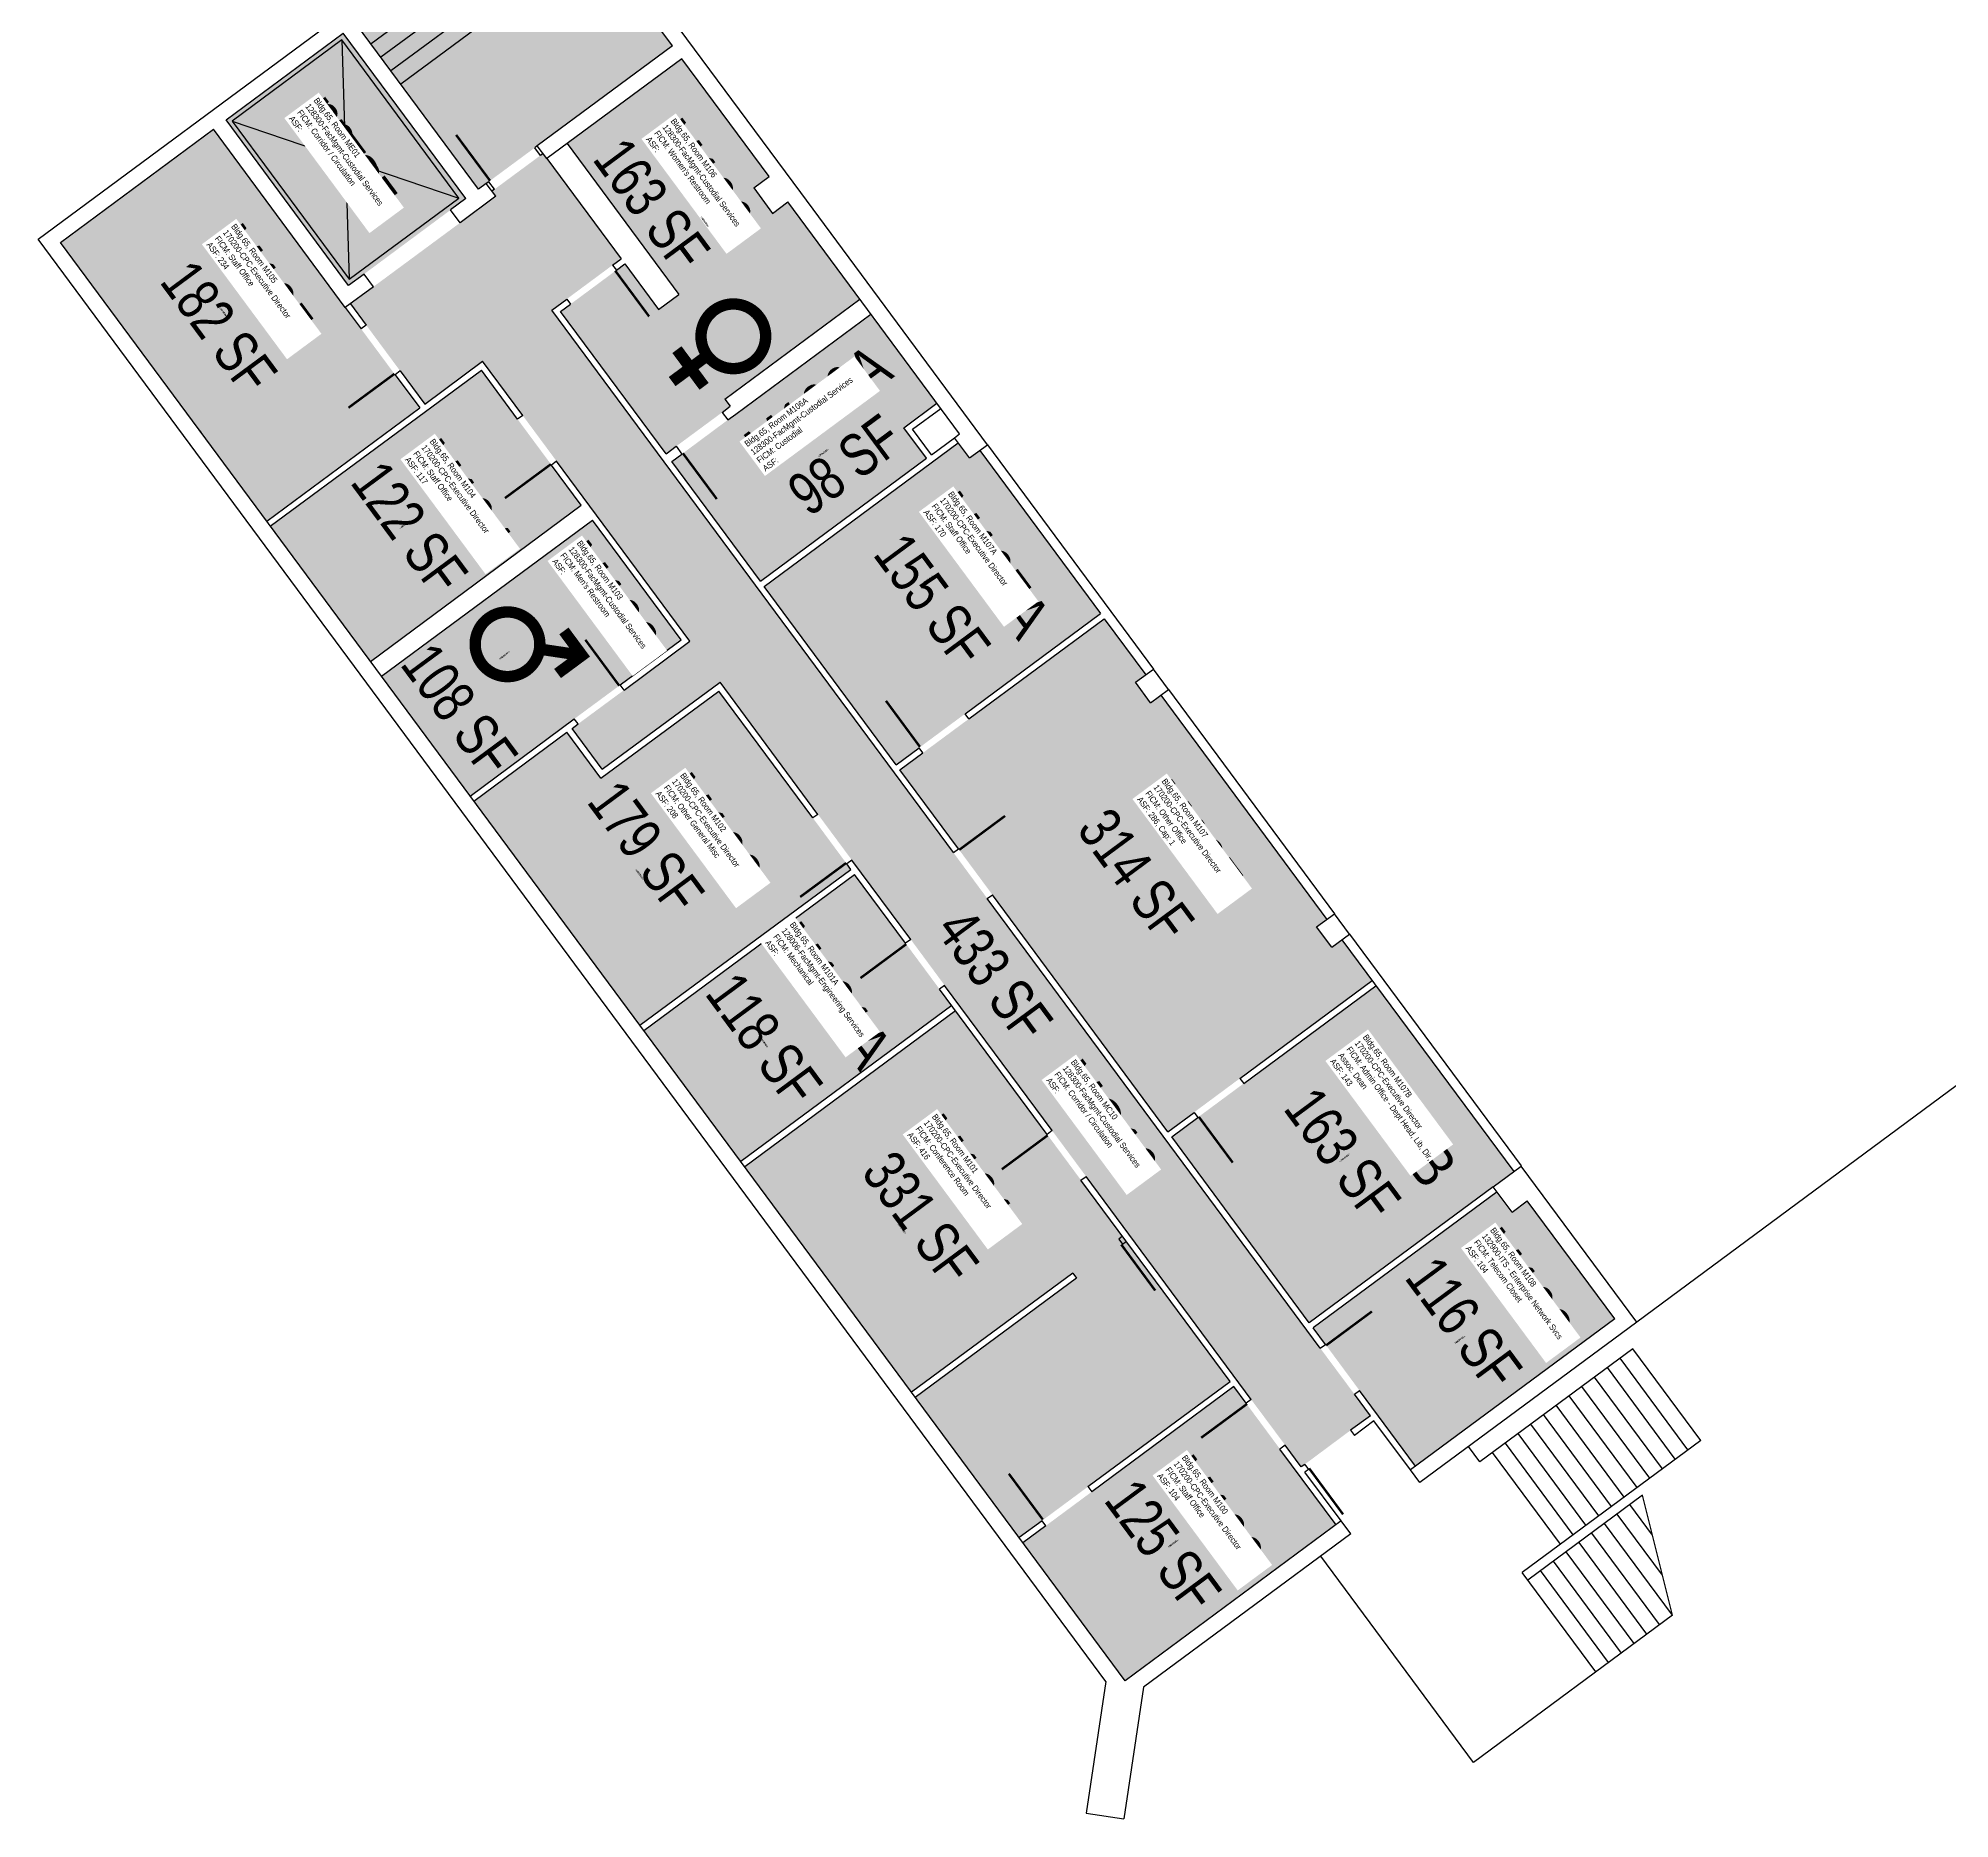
# Model space of a CAD drawing. Header units: inches. Extents: x 69218137 to 69222609, y 27671114 to 27674487.
# Drawn here: x 69218137 to 69219342, y 27671114 to 27672237 of the extents above; entities that cross this region are included whole.
import ezdxf
from ezdxf.enums import TextEntityAlignment as Align

# ---------------------------------------------------------------- set-up
doc = ezdxf.new("R2010")
doc.units = ezdxf.units.IN
doc.header["$LTSCALE"] = 25
doc.header["$MEASUREMENT"] = 0
doc.layers.get('0').update_dxf_attribs({"linetype": 'CONTINUOUS'})
for name, color, linetype in [('A-DOOR', 2, 'CONTINUOUS'), ('A-FLOR', 3, 'CONTINUOUS'), ('A-IDEN-ICON', 4, 'CONTINUOUS'), ('A-IDEN-RNUM', 7, 'CONTINUOUS'), ('A-IDEN-SNUM', 4, 'CONTINUOUS'), ('A-IDEN-VNUM', 4, 'CONTINUOUS'), ('A-SITE', 3, 'CONTINUOUS'), ('A-WALL', 5, 'CONTINUOUS'), ('AREA-TEXT', 3, 'CONTINUOUS'), ('Rooms-Category-Color', 7, 'CONTINUOUS'), ('Rooms-College-Color', 7, 'CONTINUOUS'), ('Rooms-Department-Color', 7, 'CONTINUOUS'), ('Rooms-Division-Color', 7, 'CONTINUOUS'), ('Rooms-Information', 7, 'CONTINUOUS')]:
    doc.layers.add(name, color=color, linetype=linetype)
doc.styles.add('CP_AREA', font='arial.ttf', dxfattribs={"height": 15})
doc.styles.add('CP_ROOMSNUMBER', font='arial.ttf', dxfattribs={"height": 1})
doc.styles.add('CP_ROOMVNUMBER', font='arial.ttf', dxfattribs={"width": 0.85, "height": 0.075})

# ---------------------------------------------------------------- blocks, each defined once
blk = doc.blocks.new('CPWOMEN')
at = {"const_width": 0.015}
blk.add_lwpolyline([(-0.0375, 0, 1), (0.0475, 0, 1)], format="xyb", close=True, dxfattribs=at)
for points in [[(0.005, -0.04), (0.005, -0.1)], [(-0.025, -0.07), (0.035, -0.07)]]:
    blk.add_lwpolyline(points, dxfattribs=at)
blk = doc.blocks.new('CPMEN')
at = {"const_width": 0.015}
for points in [[(0.055, 0.01), (0.055, 0.05), (0.015, 0.05)], [(0.0151, 0.0101), (0.055, 0.05)]]:
    blk.add_lwpolyline(points, dxfattribs=at)
blk.add_lwpolyline([(-0.0575, -0.02, 1), (0.0275, -0.02, 1)], format="xyb", close=True, dxfattribs=at)

msp = doc.modelspace()

# ---------------------------------------------------------------- hatches: boundary and pattern name
at = {"layer": 'Rooms-Category-Color', "true_color": 0xadadad}
for points in [[(69218414.3, 27672142.1), (69218469, 27672182.5), (69218536.5, 27672232.5), (69218532.9, 27672237.3), (69218509.1, 27672269.5), (69218493.4, 27672290.8), (69218487.4, 27672298.8), (69218463.3, 27672331.4), (69218459.7, 27672336.2), (69218417.8, 27672392.8), (69218403.5, 27672412.1), (69218382.1, 27672441.1), (69218321, 27672395.9), (69218314.6, 27672391.1), (69218259.9, 27672350.6), (69218281.4, 27672321.7), (69218295.6, 27672302.4)], [(69218332.3, 27672081.4), (69218255, 27672185.9), (69218328.9, 27672240.6), (69218406.3, 27672136.1), (69218396.6, 27672129), (69218342, 27672088.5)], [(69218567.9, 27672001.3), (69218538.9, 27671979.9), (69218532.5, 27671975.1), (69218466, 27672064.9), (69218472.2, 27672069.5), (69218501.2, 27672091), (69218506.5, 27672094.9), (69218527.7, 27672066.1), (69218540.6, 27672075.7), (69218470.1, 27672170.9), (69218481.3, 27672179.2), (69218542.4, 27672224.4), (69218597.5, 27672150.1), (69218587.8, 27672142.9), (69218599.7, 27672126.8), (69218609.4, 27672134), (69218654.7, 27672072.7), (69218569.5, 27672009.7), (69218573, 27672005.1)], [(69218454.9, 27672164.6), (69218422.7, 27672140.8), (69218425.1, 27672137.6), (69218402.6, 27672120.9), (69218347.9, 27672080.5), (69218333.5, 27672069.8), (69218343.4, 27672056.3), (69218364.8, 27672027.4), (69218380.3, 27672006.5), (69218416.8, 27672033.5), (69218442.1, 27671999.3), (69218463.5, 27671970.4), (69218547.5, 27671856.9), (69218506, 27671826.1), (69218477, 27671804.7), (69218473.2, 27671801.9), (69218492.3, 27671776.1), (69218566.6, 27671831.1), (69218628.3, 27671747.7), (69218649.7, 27671718.8), (69218686.8, 27671668.8), (69218708.2, 27671639.8), (69218901.5, 27671378.6), (69218923, 27671349.7), (69218933.1, 27671336), (69218935.3, 27671337.6), (69218964.2, 27671359.1), (69218976.7, 27671368.3), (69218966.6, 27671382), (69218945.1, 27671410.9), (69218735.1, 27671694.6), (69218713.7, 27671723.6), (69218460.4, 27672065.8), (69218469.9, 27672072.8), (69218498.8, 27672094.2), (69218504.1, 27672098.1)], [(69218682.4, 27671991.5), (69218703.3, 27672007), (69218661.7, 27672063.3), (69218576.5, 27672000.2), (69218571.4, 27671996.5), (69218542.5, 27671975), (69218536.1, 27671970.3), (69218592, 27671894.7), (69218637.2, 27671928.2), (69218642.1, 27671931.8), (69218650.1, 27671937.7), (69218679, 27671959.2), (69218696.7, 27671972.3)], [(69218409, 27671759.3), (69218474.6, 27671807.9), (69218503.6, 27671829.3), (69218542, 27671857.7), (69218486, 27671933.2), (69218353.1, 27671834.8), (69218390.5, 27671784.2), (69218394.1, 27671779.4)], [(69218651.4, 27671709.8), (69218712.7, 27671627), (69218579.7, 27671528.6), (69218518.4, 27671611.4)], [(69219056.6, 27671509.5), (69218940.6, 27671423.7), (69218948.4, 27671413.3), (69218969.8, 27671384.3), (69219005.2, 27671336.5), (69219128.3, 27671427.7), (69219130.8, 27671429.5), (69219106.4, 27671462.4), (69219075.7, 27671503.8), (69219066.1, 27671496.7)]]:
    msp.add_hatch(color=253, dxfattribs=at).paths.add_polyline_path(points)
at = {"layer": 'Rooms-Category-Color', "true_color": 0xfa9ba3}
for points in [[(69218280.6, 27671932.7), (69218233.8, 27671996), (69218231.4, 27671999.2), (69218227.8, 27672004), (69218150.5, 27672108.5), (69218161.4, 27672116.6), (69218238.5, 27672173.7), (69218247, 27672179.9), (69218324.3, 27672075.4), (69218327.9, 27672070.6), (69218330.2, 27672067.4), (69218340.2, 27672053.9), (69218361.6, 27672025), (69218377.1, 27672004.1)], [(69218346.1, 27671844.3), (69218479, 27671942.7), (69218460.3, 27671968), (69218438.9, 27671996.9), (69218416, 27672027.9), (69218283, 27671929.5), (69218288.8, 27671921.7), (69218292.4, 27671916.8)], [(69218723.9, 27671972.5), (69218730.4, 27671977.2), (69218806.5, 27671874.4), (69218720.5, 27671810.7), (69218692.1, 27671789.7), (69218677.7, 27671779), (69218594.4, 27671891.5), (69218716.8, 27671982.1), (69218718, 27671980.5)], [(69218844.6, 27671822.9), (69218949.3, 27671681.4), (69218942.8, 27671676.7), (69218952.4, 27671663.8), (69218958.8, 27671668.6), (69218977.8, 27671642.9), (69218894.4, 27671581.1), (69218865.5, 27671559.7), (69218849, 27671547.5), (69218738.3, 27671697), (69218716.9, 27671725.9), (69218680, 27671775.8), (69218694.5, 27671786.5), (69218722.9, 27671807.5), (69218808.9, 27671871.1), (69218835.1, 27671835.8), (69218828.6, 27671831), (69218838.1, 27671818.1)], [(69218896.8, 27671577.9), (69218980.2, 27671639.6), (69219067.1, 27671522.3), (69219054.2, 27671512.8), (69218938.2, 27671426.9), (69218851.4, 27671544.3), (69218867.9, 27671556.5)], [(69218649.2, 27671575.1), (69218682, 27671599.3), (69218715.1, 27671623.8), (69218888.2, 27671389.9), (69218755.2, 27671291.4), (69218689.7, 27671379.9), (69218791.4, 27671455.1), (69218789, 27671458.3), (69218687.4, 27671383.1), (69218671.3, 27671404.8), (69218582.1, 27671525.4)], [(69218955.1, 27671299.5), (69218939.2, 27671287.6), (69218822.1, 27671201), (69218757.6, 27671288.2), (69218890.6, 27671386.7), (69218898.3, 27671376.2), (69218919.7, 27671347.3)]]:
    msp.add_hatch(color=241, dxfattribs=at).paths.add_polyline_path(points)
at = {"layer": 'Rooms-Category-Color', "true_color": 0xfbafa2}
msp.add_hatch(color=21, dxfattribs=at).paths.add_polyline_path([(69218470, 27671799.5), (69218491.4, 27671770.5), (69218565.7, 27671825.5), (69218625.1, 27671745.4), (69218646.5, 27671716.4), (69218649, 27671713), (69218516.1, 27671614.6), (69218471.7, 27671674.5), (69218412.5, 27671754.4), (69218411.4, 27671756.1)])
at = {"layer": 'Rooms-College-Color', "true_color": 0xadadad}
for points in [[(69218414.3, 27672142.1), (69218469, 27672182.5), (69218536.5, 27672232.5), (69218532.9, 27672237.3), (69218509.1, 27672269.5), (69218493.4, 27672290.8), (69218487.4, 27672298.8), (69218463.3, 27672331.4), (69218459.7, 27672336.2), (69218417.8, 27672392.8), (69218403.5, 27672412.1), (69218382.1, 27672441.1), (69218321, 27672395.9), (69218314.6, 27672391.1), (69218259.9, 27672350.6), (69218281.4, 27672321.7), (69218295.6, 27672302.4)], [(69218332.3, 27672081.4), (69218255, 27672185.9), (69218328.9, 27672240.6), (69218406.3, 27672136.1), (69218396.6, 27672129), (69218342, 27672088.5)], [(69218567.9, 27672001.3), (69218538.9, 27671979.9), (69218532.5, 27671975.1), (69218466, 27672064.9), (69218472.2, 27672069.5), (69218501.2, 27672091), (69218506.5, 27672094.9), (69218527.7, 27672066.1), (69218540.6, 27672075.7), (69218470.1, 27672170.9), (69218481.3, 27672179.2), (69218542.4, 27672224.4), (69218597.5, 27672150.1), (69218587.8, 27672142.9), (69218599.7, 27672126.8), (69218609.4, 27672134), (69218654.7, 27672072.7), (69218569.5, 27672009.7), (69218573, 27672005.1)], [(69218280.6, 27671932.7), (69218233.8, 27671996), (69218231.4, 27671999.2), (69218227.8, 27672004), (69218150.5, 27672108.5), (69218161.4, 27672116.6), (69218238.5, 27672173.7), (69218247, 27672179.9), (69218324.3, 27672075.4), (69218327.9, 27672070.6), (69218330.2, 27672067.4), (69218340.2, 27672053.9), (69218361.6, 27672025), (69218377.1, 27672004.1)], [(69218454.9, 27672164.6), (69218422.7, 27672140.8), (69218425.1, 27672137.6), (69218402.6, 27672120.9), (69218347.9, 27672080.5), (69218333.5, 27672069.8), (69218343.4, 27672056.3), (69218364.8, 27672027.4), (69218380.3, 27672006.5), (69218416.8, 27672033.5), (69218442.1, 27671999.3), (69218463.5, 27671970.4), (69218547.5, 27671856.9), (69218506, 27671826.1), (69218477, 27671804.7), (69218473.2, 27671801.9), (69218492.3, 27671776.1), (69218566.6, 27671831.1), (69218628.3, 27671747.7), (69218649.7, 27671718.8), (69218686.8, 27671668.8), (69218708.2, 27671639.8), (69218901.5, 27671378.6), (69218923, 27671349.7), (69218933.1, 27671336), (69218935.3, 27671337.6), (69218964.2, 27671359.1), (69218976.7, 27671368.3), (69218966.6, 27671382), (69218945.1, 27671410.9), (69218735.1, 27671694.6), (69218713.7, 27671723.6), (69218460.4, 27672065.8), (69218469.9, 27672072.8), (69218498.8, 27672094.2), (69218504.1, 27672098.1)], [(69218682.4, 27671991.5), (69218703.3, 27672007), (69218661.7, 27672063.3), (69218576.5, 27672000.2), (69218571.4, 27671996.5), (69218542.5, 27671975), (69218536.1, 27671970.3), (69218592, 27671894.7), (69218637.2, 27671928.2), (69218642.1, 27671931.8), (69218650.1, 27671937.7), (69218679, 27671959.2), (69218696.7, 27671972.3)], [(69218346.1, 27671844.3), (69218479, 27671942.7), (69218460.3, 27671968), (69218438.9, 27671996.9), (69218416, 27672027.9), (69218283, 27671929.5), (69218288.8, 27671921.7), (69218292.4, 27671916.8)], [(69218723.9, 27671972.5), (69218730.4, 27671977.2), (69218806.5, 27671874.4), (69218720.5, 27671810.7), (69218692.1, 27671789.7), (69218677.7, 27671779), (69218594.4, 27671891.5), (69218716.8, 27671982.1), (69218718, 27671980.5)], [(69218409, 27671759.3), (69218474.6, 27671807.9), (69218503.6, 27671829.3), (69218542, 27671857.7), (69218486, 27671933.2), (69218353.1, 27671834.8), (69218390.5, 27671784.2), (69218394.1, 27671779.4)], [(69218844.6, 27671822.9), (69218949.3, 27671681.4), (69218942.8, 27671676.7), (69218952.4, 27671663.8), (69218958.8, 27671668.6), (69218977.8, 27671642.9), (69218894.4, 27671581.1), (69218865.5, 27671559.7), (69218849, 27671547.5), (69218738.3, 27671697), (69218716.9, 27671725.9), (69218680, 27671775.8), (69218694.5, 27671786.5), (69218722.9, 27671807.5), (69218808.9, 27671871.1), (69218835.1, 27671835.8), (69218828.6, 27671831), (69218838.1, 27671818.1)], [(69218470, 27671799.5), (69218491.4, 27671770.5), (69218565.7, 27671825.5), (69218625.1, 27671745.4), (69218646.5, 27671716.4), (69218649, 27671713), (69218516.1, 27671614.6), (69218471.7, 27671674.5), (69218412.5, 27671754.4), (69218411.4, 27671756.1)], [(69218651.4, 27671709.8), (69218712.7, 27671627), (69218579.7, 27671528.6), (69218518.4, 27671611.4)], [(69218896.8, 27671577.9), (69218980.2, 27671639.6), (69219067.1, 27671522.3), (69219054.2, 27671512.8), (69218938.2, 27671426.9), (69218851.4, 27671544.3), (69218867.9, 27671556.5)], [(69218649.2, 27671575.1), (69218682, 27671599.3), (69218715.1, 27671623.8), (69218888.2, 27671389.9), (69218755.2, 27671291.4), (69218689.7, 27671379.9), (69218791.4, 27671455.1), (69218789, 27671458.3), (69218687.4, 27671383.1), (69218671.3, 27671404.8), (69218582.1, 27671525.4)], [(69219056.6, 27671509.5), (69218940.6, 27671423.7), (69218948.4, 27671413.3), (69218969.8, 27671384.3), (69219005.2, 27671336.5), (69219128.3, 27671427.7), (69219130.8, 27671429.5), (69219106.4, 27671462.4), (69219075.7, 27671503.8), (69219066.1, 27671496.7)], [(69218955.1, 27671299.5), (69218939.2, 27671287.6), (69218822.1, 27671201), (69218757.6, 27671288.2), (69218890.6, 27671386.7), (69218898.3, 27671376.2), (69218919.7, 27671347.3)]]:
    msp.add_hatch(color=253, dxfattribs=at).paths.add_polyline_path(points)
at = {"layer": 'Rooms-Department-Color', "true_color": 0xacacac}
for points in [[(69218414.3, 27672142.1), (69218469, 27672182.5), (69218536.5, 27672232.5), (69218532.9, 27672237.3), (69218509.1, 27672269.5), (69218493.4, 27672290.8), (69218487.4, 27672298.8), (69218463.3, 27672331.4), (69218459.7, 27672336.2), (69218417.8, 27672392.8), (69218403.5, 27672412.1), (69218382.1, 27672441.1), (69218321, 27672395.9), (69218314.6, 27672391.1), (69218259.9, 27672350.6), (69218281.4, 27672321.7), (69218295.6, 27672302.4)], [(69218332.3, 27672081.4), (69218255, 27672185.9), (69218328.9, 27672240.6), (69218406.3, 27672136.1), (69218396.6, 27672129), (69218342, 27672088.5)], [(69218567.9, 27672001.3), (69218538.9, 27671979.9), (69218532.5, 27671975.1), (69218466, 27672064.9), (69218472.2, 27672069.5), (69218501.2, 27672091), (69218506.5, 27672094.9), (69218527.7, 27672066.1), (69218540.6, 27672075.7), (69218470.1, 27672170.9), (69218481.3, 27672179.2), (69218542.4, 27672224.4), (69218597.5, 27672150.1), (69218587.8, 27672142.9), (69218599.7, 27672126.8), (69218609.4, 27672134), (69218654.7, 27672072.7), (69218569.5, 27672009.7), (69218573, 27672005.1)], [(69218454.9, 27672164.6), (69218422.7, 27672140.8), (69218425.1, 27672137.6), (69218402.6, 27672120.9), (69218347.9, 27672080.5), (69218333.5, 27672069.8), (69218343.4, 27672056.3), (69218364.8, 27672027.4), (69218380.3, 27672006.5), (69218416.8, 27672033.5), (69218442.1, 27671999.3), (69218463.5, 27671970.4), (69218547.5, 27671856.9), (69218506, 27671826.1), (69218477, 27671804.7), (69218473.2, 27671801.9), (69218492.3, 27671776.1), (69218566.6, 27671831.1), (69218628.3, 27671747.7), (69218649.7, 27671718.8), (69218686.8, 27671668.8), (69218708.2, 27671639.8), (69218901.5, 27671378.6), (69218923, 27671349.7), (69218933.1, 27671336), (69218935.3, 27671337.6), (69218964.2, 27671359.1), (69218976.7, 27671368.3), (69218966.6, 27671382), (69218945.1, 27671410.9), (69218735.1, 27671694.6), (69218713.7, 27671723.6), (69218460.4, 27672065.8), (69218469.9, 27672072.8), (69218498.8, 27672094.2), (69218504.1, 27672098.1)], [(69218682.4, 27671991.5), (69218703.3, 27672007), (69218661.7, 27672063.3), (69218576.5, 27672000.2), (69218571.4, 27671996.5), (69218542.5, 27671975), (69218536.1, 27671970.3), (69218592, 27671894.7), (69218637.2, 27671928.2), (69218642.1, 27671931.8), (69218650.1, 27671937.7), (69218679, 27671959.2), (69218696.7, 27671972.3)], [(69218409, 27671759.3), (69218474.6, 27671807.9), (69218503.6, 27671829.3), (69218542, 27671857.7), (69218486, 27671933.2), (69218353.1, 27671834.8), (69218390.5, 27671784.2), (69218394.1, 27671779.4)], [(69218651.4, 27671709.8), (69218712.7, 27671627), (69218579.7, 27671528.6), (69218518.4, 27671611.4)], [(69219056.6, 27671509.5), (69218940.6, 27671423.7), (69218948.4, 27671413.3), (69218969.8, 27671384.3), (69219005.2, 27671336.5), (69219128.3, 27671427.7), (69219130.8, 27671429.5), (69219106.4, 27671462.4), (69219075.7, 27671503.8), (69219066.1, 27671496.7)]]:
    msp.add_hatch(color=253, dxfattribs=at).paths.add_polyline_path(points)
at = {"layer": 'Rooms-Department-Color', "true_color": 0x80bc67}
for points in [[(69218280.6, 27671932.7), (69218233.8, 27671996), (69218231.4, 27671999.2), (69218227.8, 27672004), (69218150.5, 27672108.5), (69218161.4, 27672116.6), (69218238.5, 27672173.7), (69218247, 27672179.9), (69218324.3, 27672075.4), (69218327.9, 27672070.6), (69218330.2, 27672067.4), (69218340.2, 27672053.9), (69218361.6, 27672025), (69218377.1, 27672004.1)], [(69218346.1, 27671844.3), (69218479, 27671942.7), (69218460.3, 27671968), (69218438.9, 27671996.9), (69218416, 27672027.9), (69218283, 27671929.5), (69218288.8, 27671921.7), (69218292.4, 27671916.8)], [(69218723.9, 27671972.5), (69218730.4, 27671977.2), (69218806.5, 27671874.4), (69218720.5, 27671810.7), (69218692.1, 27671789.7), (69218677.7, 27671779), (69218594.4, 27671891.5), (69218716.8, 27671982.1), (69218718, 27671980.5)], [(69218844.6, 27671822.9), (69218949.3, 27671681.4), (69218942.8, 27671676.7), (69218952.4, 27671663.8), (69218958.8, 27671668.6), (69218977.8, 27671642.9), (69218894.4, 27671581.1), (69218865.5, 27671559.7), (69218849, 27671547.5), (69218738.3, 27671697), (69218716.9, 27671725.9), (69218680, 27671775.8), (69218694.5, 27671786.5), (69218722.9, 27671807.5), (69218808.9, 27671871.1), (69218835.1, 27671835.8), (69218828.6, 27671831), (69218838.1, 27671818.1)], [(69218470, 27671799.5), (69218491.4, 27671770.5), (69218565.7, 27671825.5), (69218625.1, 27671745.4), (69218646.5, 27671716.4), (69218649, 27671713), (69218516.1, 27671614.6), (69218471.7, 27671674.5), (69218412.5, 27671754.4), (69218411.4, 27671756.1)], [(69218896.8, 27671577.9), (69218980.2, 27671639.6), (69219067.1, 27671522.3), (69219054.2, 27671512.8), (69218938.2, 27671426.9), (69218851.4, 27671544.3), (69218867.9, 27671556.5)], [(69218649.2, 27671575.1), (69218682, 27671599.3), (69218715.1, 27671623.8), (69218888.2, 27671389.9), (69218755.2, 27671291.4), (69218689.7, 27671379.9), (69218791.4, 27671455.1), (69218789, 27671458.3), (69218687.4, 27671383.1), (69218671.3, 27671404.8), (69218582.1, 27671525.4)], [(69218955.1, 27671299.5), (69218939.2, 27671287.6), (69218822.1, 27671201), (69218757.6, 27671288.2), (69218890.6, 27671386.7), (69218898.3, 27671376.2), (69218919.7, 27671347.3)]]:
    msp.add_hatch(color=83, dxfattribs=at).paths.add_polyline_path(points)
at = {"layer": 'Rooms-Division-Color', "true_color": 0xadadad}
for points in [[(69218414.3, 27672142.1), (69218469, 27672182.5), (69218536.5, 27672232.5), (69218532.9, 27672237.3), (69218509.1, 27672269.5), (69218493.4, 27672290.8), (69218487.4, 27672298.8), (69218463.3, 27672331.4), (69218459.7, 27672336.2), (69218417.8, 27672392.8), (69218403.5, 27672412.1), (69218382.1, 27672441.1), (69218321, 27672395.9), (69218314.6, 27672391.1), (69218259.9, 27672350.6), (69218281.4, 27672321.7), (69218295.6, 27672302.4)], [(69218332.3, 27672081.4), (69218255, 27672185.9), (69218328.9, 27672240.6), (69218406.3, 27672136.1), (69218396.6, 27672129), (69218342, 27672088.5)], [(69218567.9, 27672001.3), (69218538.9, 27671979.9), (69218532.5, 27671975.1), (69218466, 27672064.9), (69218472.2, 27672069.5), (69218501.2, 27672091), (69218506.5, 27672094.9), (69218527.7, 27672066.1), (69218540.6, 27672075.7), (69218470.1, 27672170.9), (69218481.3, 27672179.2), (69218542.4, 27672224.4), (69218597.5, 27672150.1), (69218587.8, 27672142.9), (69218599.7, 27672126.8), (69218609.4, 27672134), (69218654.7, 27672072.7), (69218569.5, 27672009.7), (69218573, 27672005.1)], [(69218454.9, 27672164.6), (69218422.7, 27672140.8), (69218425.1, 27672137.6), (69218402.6, 27672120.9), (69218347.9, 27672080.5), (69218333.5, 27672069.8), (69218343.4, 27672056.3), (69218364.8, 27672027.4), (69218380.3, 27672006.5), (69218416.8, 27672033.5), (69218442.1, 27671999.3), (69218463.5, 27671970.4), (69218547.5, 27671856.9), (69218506, 27671826.1), (69218477, 27671804.7), (69218473.2, 27671801.9), (69218492.3, 27671776.1), (69218566.6, 27671831.1), (69218628.3, 27671747.7), (69218649.7, 27671718.8), (69218686.8, 27671668.8), (69218708.2, 27671639.8), (69218901.5, 27671378.6), (69218923, 27671349.7), (69218933.1, 27671336), (69218935.3, 27671337.6), (69218964.2, 27671359.1), (69218976.7, 27671368.3), (69218966.6, 27671382), (69218945.1, 27671410.9), (69218735.1, 27671694.6), (69218713.7, 27671723.6), (69218460.4, 27672065.8), (69218469.9, 27672072.8), (69218498.8, 27672094.2), (69218504.1, 27672098.1)], [(69218682.4, 27671991.5), (69218703.3, 27672007), (69218661.7, 27672063.3), (69218576.5, 27672000.2), (69218571.4, 27671996.5), (69218542.5, 27671975), (69218536.1, 27671970.3), (69218592, 27671894.7), (69218637.2, 27671928.2), (69218642.1, 27671931.8), (69218650.1, 27671937.7), (69218679, 27671959.2), (69218696.7, 27671972.3)], [(69218409, 27671759.3), (69218474.6, 27671807.9), (69218503.6, 27671829.3), (69218542, 27671857.7), (69218486, 27671933.2), (69218353.1, 27671834.8), (69218390.5, 27671784.2), (69218394.1, 27671779.4)], [(69218651.4, 27671709.8), (69218712.7, 27671627), (69218579.7, 27671528.6), (69218518.4, 27671611.4)], [(69219056.6, 27671509.5), (69218940.6, 27671423.7), (69218948.4, 27671413.3), (69218969.8, 27671384.3), (69219005.2, 27671336.5), (69219128.3, 27671427.7), (69219130.8, 27671429.5), (69219106.4, 27671462.4), (69219075.7, 27671503.8), (69219066.1, 27671496.7)]]:
    msp.add_hatch(color=253, dxfattribs=at).paths.add_polyline_path(points)
at = {"layer": 'Rooms-Division-Color', "true_color": 0x80bc67}
for points in [[(69218280.6, 27671932.7), (69218233.8, 27671996), (69218231.4, 27671999.2), (69218227.8, 27672004), (69218150.5, 27672108.5), (69218161.4, 27672116.6), (69218238.5, 27672173.7), (69218247, 27672179.9), (69218324.3, 27672075.4), (69218327.9, 27672070.6), (69218330.2, 27672067.4), (69218340.2, 27672053.9), (69218361.6, 27672025), (69218377.1, 27672004.1)], [(69218346.1, 27671844.3), (69218479, 27671942.7), (69218460.3, 27671968), (69218438.9, 27671996.9), (69218416, 27672027.9), (69218283, 27671929.5), (69218288.8, 27671921.7), (69218292.4, 27671916.8)], [(69218723.9, 27671972.5), (69218730.4, 27671977.2), (69218806.5, 27671874.4), (69218720.5, 27671810.7), (69218692.1, 27671789.7), (69218677.7, 27671779), (69218594.4, 27671891.5), (69218716.8, 27671982.1), (69218718, 27671980.5)], [(69218844.6, 27671822.9), (69218949.3, 27671681.4), (69218942.8, 27671676.7), (69218952.4, 27671663.8), (69218958.8, 27671668.6), (69218977.8, 27671642.9), (69218894.4, 27671581.1), (69218865.5, 27671559.7), (69218849, 27671547.5), (69218738.3, 27671697), (69218716.9, 27671725.9), (69218680, 27671775.8), (69218694.5, 27671786.5), (69218722.9, 27671807.5), (69218808.9, 27671871.1), (69218835.1, 27671835.8), (69218828.6, 27671831), (69218838.1, 27671818.1)], [(69218470, 27671799.5), (69218491.4, 27671770.5), (69218565.7, 27671825.5), (69218625.1, 27671745.4), (69218646.5, 27671716.4), (69218649, 27671713), (69218516.1, 27671614.6), (69218471.7, 27671674.5), (69218412.5, 27671754.4), (69218411.4, 27671756.1)], [(69218896.8, 27671577.9), (69218980.2, 27671639.6), (69219067.1, 27671522.3), (69219054.2, 27671512.8), (69218938.2, 27671426.9), (69218851.4, 27671544.3), (69218867.9, 27671556.5)], [(69218649.2, 27671575.1), (69218682, 27671599.3), (69218715.1, 27671623.8), (69218888.2, 27671389.9), (69218755.2, 27671291.4), (69218689.7, 27671379.9), (69218791.4, 27671455.1), (69218789, 27671458.3), (69218687.4, 27671383.1), (69218671.3, 27671404.8), (69218582.1, 27671525.4)], [(69218955.1, 27671299.5), (69218939.2, 27671287.6), (69218822.1, 27671201), (69218757.6, 27671288.2), (69218890.6, 27671386.7), (69218898.3, 27671376.2), (69218919.7, 27671347.3)]]:
    msp.add_hatch(color=83, dxfattribs=at).paths.add_polyline_path(points)

# ---------------------------------------------------------------- linework, layer by layer
at = {"layer": 'A-DOOR'}
for points in [[(69218421.5, 27672147.4, 1.5, 1.5, 0), (69218400.1, 27672176.3, 0, 0, 0), (69218400.7, 27672176.7, 0, 0, -0.414214), (69218450.7, 27672167.1, 0, 0, -0.414214)], [(69218500.4, 27672090.7, 1.5, 1.5, 0), (69218521.8, 27672061.8, 0, 0, 0), (69218521.2, 27672061.3, 0, 0, -0.414214), (69218471.2, 27672070.9, 0, 0, -0.414214)], [(69218361.2, 27672025.6, 1.5, 1.5, 0), (69218332.2, 27672004.2, 0, 0, 0), (69218331.8, 27672004.8, 0, 0, -0.414214), (69218341.4, 27672054.8, 0, 0, -0.414214)], [(69218459.9, 27671968.6, 1.5, 1.5, 0), (69218430.9, 27671947.2, 0, 0, 0), (69218430.5, 27671947.8, 0, 0, -0.414214), (69218440.1, 27671997.8, 0, 0, -0.414214)], [(69218543.1, 27671975.5, 1.5, 1.5, 0), (69218564.5, 27671946.6, 0, 0, 0), (69218565.1, 27671947, 0, 0, 0.414214), (69218570.5, 27671997.7, 0, 0, 0.414214)], [(69218503, 27671828.8, 1.5, 1.5, 0), (69218481.6, 27671857.8, 0, 0, 0), (69218480.9, 27671857.3, 0, 0, 0.414214), (69218475.5, 27671806.7, 0, 0, 0.414214)], [(69218692.6, 27671790.3, 1.5, 1.5, 0), (69218671.2, 27671819.3, 0, 0, 0), (69218671.8, 27671819.7, 0, 0, -0.414214), (69218721.8, 27671810.1, 0, 0, -0.414214)], [(69218646.1, 27671717, 1.5, 1.5, 0), (69218617.1, 27671695.6, 0, 0, 0), (69218616.7, 27671696.2, 0, 0, -0.414214), (69218626.3, 27671746.3, 0, 0, -0.414214)], [(69218717.4, 27671725.3, 1.5, 1.5, 0), (69218746.3, 27671746.7, 0, 0, 0), (69218746.8, 27671746.1, 0, 0, -0.414214), (69218737.1, 27671696.1, 0, 0, -0.414214)], [(69218684, 27671665.8, 1.5, 1.5, 0), (69218655.1, 27671644.4, 0, 0, 0), (69218655.5, 27671643.8, 0, 0, 0.414214), (69218706.2, 27671638.4, 0, 0, 0.414214)], [(69218868.5, 27671556.9, 1.5, 1.5, 0), (69218889.9, 27671528, 0, 0, 0), (69218890.5, 27671528.4, 0, 0, 0.414214), (69218895.9, 27671579.1, 0, 0, 0.414214)], [(69218773.2, 27671545.2, 1.5, 1.5, 0), (69218744.3, 27671523.8, 0, 0, 0), (69218744.7, 27671523.2, 0, 0, 0.414214), (69218795.4, 27671517.8, 0, 0, 0.414214)], [(69218819.6, 27671476.3, 1.5, 1.5, 0), (69218841, 27671447.3, 0, 0, 0), (69218840.4, 27671446.9, 0, 0, -0.414214), (69218790.4, 27671456.5, 0, 0, -0.414214)], [(69218948.8, 27671412.7, 1.5, 1.5, 0), (69218977.7, 27671434.1, 0, 0, 0), (69218978.2, 27671433.5, 0, 0, -0.414214), (69218968.6, 27671383.4, 0, 0, -0.414214)], [(69218899, 27671375.8, 1.5, 1.5, 0), (69218870, 27671354.4, 0, 0, 0), (69218870.5, 27671353.8, 0, 0, 0.414214), (69218921.1, 27671348.3, 0, 0, 0.414214)], [(69218938.1, 27671335.1, 1.5, 1.5, 0), (69218959.5, 27671306.1, 0, 0, 0), (69218960.1, 27671306.6, 0, 0, 0.414214), (69218965.6, 27671357.3, 0, 0, 0.414214)], [(69218770.1, 27671302.8, 1.5, 1.5, 0), (69218748.7, 27671331.7, 0, 0, 0), (69218749.3, 27671332.2, 0, 0, -0.414214), (69218799.3, 27671322.6, 0, 0, -0.414214)]]:
    msp.add_lwpolyline(points, format="xyseb", dxfattribs=at)
at = {"layer": 'A-FLOR'}
for p, q in [((69218407.6, 27672278.9), (69218346.5, 27672233.7)), ((69218413.8, 27672270.5), (69218352.7, 27672225.3)), ((69218420.1, 27672262), (69218359, 27672216.8)), ((69218426.3, 27672253.6), (69218365.2, 27672208.4)), ((69218328, 27672236.2), (69218258.9, 27672185)), ((69218328, 27672236.2), (69218332.7, 27672085.4)), ((69218401.8, 27672136.5), (69218328, 27672236.2)), ((69218258.9, 27672185), (69218401.8, 27672136.5)), ((69218258.9, 27672185), (69218332.7, 27672085.4)), ((69218332.7, 27672085.4), (69218401.8, 27672136.5)), ((69219142.2, 27671410.6), (69219045.8, 27671339.2)), ((69219185.1, 27671352.7), (69219142.2, 27671410.6)), ((69219169, 27671340.8), (69219126.2, 27671398.7)), ((69219177, 27671346.8), (69219134.2, 27671404.6)), ((69219152.9, 27671328.9), (69219110.1, 27671386.8)), ((69219161, 27671334.9), (69219118.1, 27671392.7)), ((69219136.8, 27671317), (69219094, 27671374.9)), ((69219144.9, 27671323), (69219102, 27671380.8)), ((69219120.8, 27671305.1), (69219077.9, 27671363)), ((69219128.8, 27671311.1), (69219086, 27671369)), ((69219045.8, 27671339.2), (69219038.6, 27671348.8)), ((69219104.7, 27671293.2), (69219061.9, 27671351.1)), ((69219112.7, 27671299.2), (69219069.9, 27671357.1)), ((69219185.1, 27671352.7), (69219072.5, 27671269.4)), ((69219096.7, 27671287.3), (69219053.8, 27671345.2)), ((69219148.4, 27671318.1), (69219076.1, 27671264.6)), ((69219154.7, 27671292.9), (69219140.4, 27671312.2)), ((69219167.2, 27671242.4), (69219148.4, 27671318.1)), ((69219167.2, 27671242.4), (69219124.3, 27671300.3)), ((69219160.9, 27671267.7), (69219132.4, 27671306.2)), ((69219151.1, 27671230.5), (69219108.3, 27671288.4)), ((69219159.1, 27671236.5), (69219116.3, 27671294.3)), ((69219041.8, 27671149.6), (69218945.4, 27671279.8)), ((69219135, 27671218.6), (69219092.2, 27671276.5)), ((69219143.1, 27671224.6), (69219100.2, 27671282.4)), ((69219118.9, 27671206.7), (69219072.5, 27671269.4)), ((69219127, 27671212.7), (69219084.1, 27671270.6)), ((69219167.2, 27671242.4), (69219041.8, 27671149.6))]:
    msp.add_line(p, q, dxfattribs=at)
at = {"layer": 'A-SITE'}
msp.add_line((69219444.3, 27671649.1), (69219144.7, 27671427.4), dxfattribs=at)
at = {"layer": 'A-WALL'}
for p, q in [((69218617.4, 27672140), (69218384.2, 27672455.1)), ((69218536.5, 27672232.5), (69218382.1, 27672441.1)), ((69218414.3, 27672142.1), (69218259.9, 27672350.6)), ((69218136.5, 27672110.6), (69218323, 27672248.6)), ((69218255, 27672185.9), (69218328.9, 27672240.6)), ((69218406.3, 27672136.1), (69218328.9, 27672240.6)), ((69218536.5, 27672232.5), (69218451.3, 27672169.4)), ((69218542.4, 27672224.4), (69218457.2, 27672161.4)), ((69218597.5, 27672150.1), (69218542.4, 27672224.4)), ((69218150.5, 27672108.5), (69218247, 27672179.9)), ((69218330.2, 27672067.4), (69218247, 27672179.9)), ((69218332.3, 27672081.4), (69218255, 27672185.9)), ((69218451.3, 27672169.4), (69218449.7, 27672168.2)), ((69218453.2, 27672163.4), (69218449.7, 27672168.2)), ((69218457.2, 27672161.4), (69218451.3, 27672169.4)), ((69218470.1, 27672170.9), (69218540.6, 27672075.7)), ((69218454.9, 27672164.6), (69218453.2, 27672163.4)), ((69218457.2, 27672161.4), (69218504.1, 27672098.1)), ((69218419.1, 27672145.6), (69218414.3, 27672142.1)), ((69218420.7, 27672146.8), (69218419.1, 27672145.6)), ((69218425.1, 27672137.6), (69218419.1, 27672145.6)), ((69218424.3, 27672142), (69218420.7, 27672146.8)), ((69218587.8, 27672142.9), (69218597.5, 27672150.1)), ((69218406.3, 27672136.1), (69218396.6, 27672129)), ((69218425.1, 27672137.6), (69218402.6, 27672120.9)), ((69218424.3, 27672142), (69218422.7, 27672140.8)), ((69218587.8, 27672142.9), (69218599.7, 27672126.8)), ((69218599.7, 27672126.8), (69218609.4, 27672134)), ((69218717.6, 27671987.7), (69218609.4, 27672134)), ((69218735.2, 27671980.8), (69218617.4, 27672140)), ((69218402.6, 27672120.9), (69218396.6, 27672129)), ((69218809.9, 27671200.7), (69218136.5, 27672110.6)), ((69218822.1, 27671201), (69218150.5, 27672108.5)), ((69218498.8, 27672094.2), (69218504.1, 27672098.1)), ((69218342, 27672088.5), (69218332.3, 27672081.4)), ((69218347.9, 27672080.5), (69218342, 27672088.5)), ((69218498.8, 27672094.2), (69218501.2, 27672091)), ((69218501.2, 27672091), (69218506.5, 27672094.9)), ((69218506.5, 27672094.9), (69218527.7, 27672066.1)), ((69218347.9, 27672080.5), (69218330.2, 27672067.4)), ((69218460.4, 27672065.8), (69218469.9, 27672072.8)), ((69218469.9, 27672072.8), (69218472.2, 27672069.5)), ((69218527.7, 27672066.1), (69218540.6, 27672075.7)), ((69218569.5, 27672009.7), (69218654.7, 27672072.7)), ((69218330.2, 27672067.4), (69218340.2, 27672053.9)), ((69218333.5, 27672069.8), (69218343.4, 27672056.3)), ((69218713.7, 27671723.6), (69218460.4, 27672065.8)), ((69218466, 27672064.9), (69218472.2, 27672069.5)), ((69218532.5, 27671975.1), (69218466, 27672064.9)), ((69218576.5, 27672000.2), (69218661.7, 27672063.3)), ((69218343.4, 27672056.3), (69218340.2, 27672053.9)), ((69218282.9, 27671929.4), (69218416, 27672027.9)), ((69218364.8, 27672027.4), (69218361.6, 27672025)), ((69218361.6, 27672025), (69218377.1, 27672004.1)), ((69218364.8, 27672027.4), (69218380.3, 27672006.5)), ((69218380.3, 27672006.5), (69218416.8, 27672033.5)), ((69218438.9, 27671996.9), (69218416, 27672027.9)), ((69218442.1, 27671999.3), (69218416.8, 27672033.5)), ((69218280.6, 27671932.6), (69218377.1, 27672004.1)), ((69218442.1, 27671999.3), (69218438.9, 27671996.9)), ((69218567.9, 27672001.3), (69218573, 27672005.1)), ((69218567.9, 27672001.3), (69218571.4, 27671996.5)), ((69218569.5, 27672009.7), (69218573, 27672005.1)), ((69218571.4, 27671996.5), (69218576.5, 27672000.2)), ((69218682.4, 27671991.5), (69218703.3, 27672007)), ((69218688, 27671990.7), (69218705.7, 27672003.8)), ((69218238.5, 27671989.6), (69218239.1, 27671988.8)), ((69218238.5, 27671989.6), (69218239.1, 27671988.8)), ((69218696.7, 27671972.3), (69218682.4, 27671991.5)), ((69218699.9, 27671974.6), (69218688, 27671990.7)), ((69218714.4, 27671985.3), (69218717.6, 27671987.7)), ((69218532.5, 27671975.1), (69218538.9, 27671979.9)), ((69218536.1, 27671970.3), (69218542.5, 27671975)), ((69218538.9, 27671979.9), (69218542.5, 27671975)), ((69218594.4, 27671891.5), (69218716.8, 27671982.1)), ((69218699.9, 27671974.6), (69218714.4, 27671985.3)), ((69218723.9, 27671972.5), (69218714.4, 27671985.3)), ((69218723.9, 27671972.5), (69218735.2, 27671980.8)), ((69218730.4, 27671977.2), (69218806.5, 27671874.4)), ((69218735.2, 27671980.8), (69218839.9, 27671839.3)), ((69218463.5, 27671970.4), (69218460.3, 27671968)), ((69218479, 27671942.7), (69218460.3, 27671968)), ((69218547.5, 27671856.9), (69218463.5, 27671970.4)), ((69218592, 27671894.7), (69218536.1, 27671970.3)), ((69218592, 27671894.7), (69218696.7, 27671972.3)), ((69218346, 27671844.2), (69218479, 27671942.7)), ((69218353, 27671834.8), (69218486, 27671933.2)), ((69218542, 27671857.7), (69218486, 27671933.2)), ((69218677.7, 27671779), (69218594.4, 27671891.5)), ((69218721.1, 27671811.1), (69218806.5, 27671874.4)), ((69218723.4, 27671807.9), (69218808.9, 27671871.1)), ((69218808.9, 27671871.1), (69218835.1, 27671835.8)), ((69218503.6, 27671829.3), (69218542, 27671857.7)), ((69218506, 27671826.1), (69218547.5, 27671856.9)), ((69218492.3, 27671776.1), (69218566.6, 27671831.1)), ((69218628.3, 27671747.7), (69218566.6, 27671831.1)), ((69218828.6, 27671831), (69218839.9, 27671839.3)), ((69218838.1, 27671818.1), (69218828.6, 27671831)), ((69218849.4, 27671826.5), (69218839.9, 27671839.3)), ((69218491.4, 27671770.5), (69218565.7, 27671825.5)), ((69218506, 27671826.1), (69218503.6, 27671829.3)), ((69218625.1, 27671745.4), (69218565.7, 27671825.5)), ((69218838.1, 27671818.1), (69218849.4, 27671826.5)), ((69218844.6, 27671822.9), (69218949.3, 27671681.4)), ((69218849.4, 27671826.5), (69218954.1, 27671685)), ((69218408.9, 27671759.2), (69218474.6, 27671807.9)), ((69218477, 27671804.7), (69218474.6, 27671807.9)), ((69218723.4, 27671807.9), (69218721.1, 27671811.1)), ((69218411.3, 27671756), (69218470, 27671799.5)), ((69218491.4, 27671770.5), (69218470, 27671799.5)), ((69218473.2, 27671801.9), (69218477, 27671804.7)), ((69218492.3, 27671776.1), (69218473.2, 27671801.9)), ((69218677.7, 27671779), (69218692.1, 27671789.7)), ((69218680, 27671775.8), (69218694.5, 27671786.5)), ((69218694.5, 27671786.5), (69218692.1, 27671789.7)), ((69218716.9, 27671725.9), (69218680, 27671775.8)), ((69218628.3, 27671747.7), (69218625.1, 27671745.4)), ((69218713.7, 27671723.6), (69218716.9, 27671725.9)), ((69218516, 27671614.6), (69218649, 27671713)), ((69218518.4, 27671611.3), (69218651.4, 27671709.8)), ((69218649.7, 27671718.8), (69218646.5, 27671716.4)), ((69218649, 27671713), (69218646.5, 27671716.4)), ((69218686.8, 27671668.8), (69218649.7, 27671718.8)), ((69218683.5, 27671666.4), (69218651.4, 27671709.8)), ((69218735.1, 27671694.6), (69218738.3, 27671697)), ((69218945.1, 27671410.9), (69218735.1, 27671694.6)), ((69218849, 27671547.5), (69218738.3, 27671697)), ((69218942.8, 27671676.7), (69218954.1, 27671685)), ((69218952.4, 27671663.8), (69218942.8, 27671676.7)), ((69218963.6, 27671672.1), (69218954.1, 27671685)), ((69218686.8, 27671668.8), (69218683.5, 27671666.4)), ((69218952.4, 27671663.8), (69218963.6, 27671672.1)), ((69218958.8, 27671668.6), (69219067.1, 27671522.3)), ((69218963.6, 27671672.1), (69219071.9, 27671525.9)), ((69218708.2, 27671639.8), (69218705, 27671637.5)), ((69218772.8, 27671545.8), (69218705, 27671637.5)), ((69218776, 27671548.2), (69218708.2, 27671639.8)), ((69218894.4, 27671581.1), (69218977.8, 27671642.9)), ((69218896.8, 27671577.9), (69218980.2, 27671639.6)), ((69218712.7, 27671627), (69218579.7, 27671528.6)), ((69218715.1, 27671623.8), (69218582.1, 27671525.4)), ((69218894.4, 27671581.1), (69218896.8, 27671577.9)), ((69218849, 27671547.5), (69218865.5, 27671559.7)), ((69218851.4, 27671544.3), (69218867.9, 27671556.5)), ((69218865.5, 27671559.7), (69218867.9, 27671556.5)), ((69218776, 27671548.2), (69218772.8, 27671545.8)), ((69218938.2, 27671426.9), (69218851.4, 27671544.3)), ((69218794.2, 27671516.9), (69218797.4, 27671519.3)), ((69218888.2, 27671389.9), (69218794.2, 27671516.9)), ((69218901.5, 27671378.6), (69218797.4, 27671519.3)), ((69219054.2, 27671512.8), (69219071.9, 27671525.8)), ((69219144.7, 27671427.4), (69219071.9, 27671525.8)), ((69219054.2, 27671512.8), (69218938.2, 27671426.9)), ((69219056.6, 27671509.5), (69218940.6, 27671423.7)), ((69219066.1, 27671496.7), (69219054.2, 27671512.8)), ((69219066.1, 27671496.7), (69219075.7, 27671503.8)), ((69219130.8, 27671429.5), (69219075.7, 27671503.8)), ((69218820.4, 27671481.5), (69218818, 27671479.7)), ((69218818, 27671479.7), (69218820.3, 27671476.5)), ((69218820.3, 27671476.5), (69218822.7, 27671478.3)), ((69218789, 27671458.3), (69218687.4, 27671383.1)), ((69218789, 27671458.3), (69218791.4, 27671455.1)), ((69218791.4, 27671455.1), (69218689.7, 27671379.9)), ((69218948.4, 27671413.3), (69218940.6, 27671423.7)), ((69219130.8, 27671429.5), (69219002, 27671334.1)), ((69219144.7, 27671427.4), (69219007.9, 27671326.1)), ((69218945.1, 27671410.9), (69218948.4, 27671413.3)), ((69218798.6, 27671323.6), (69218888.2, 27671389.9)), ((69218890.6, 27671386.7), (69218801, 27671320.4)), ((69218898.3, 27671376.2), (69218890.6, 27671386.7)), ((69218966.6, 27671382), (69218969.8, 27671384.3)), ((69219005.2, 27671336.5), (69218969.8, 27671384.3)), ((69218901.5, 27671378.6), (69218898.3, 27671376.2)), ((69218976.7, 27671368.3), (69218966.6, 27671382)), ((69218976.7, 27671368.3), (69218964.2, 27671359.1)), ((69218979, 27671365.1), (69218966.6, 27671355.9)), ((69219002, 27671334.1), (69218979, 27671365.1)), ((69218923, 27671349.7), (69218919.7, 27671347.3)), ((69218933.1, 27671336), (69218923, 27671349.7)), ((69218964.2, 27671359.1), (69218966.6, 27671355.9)), ((69218955.1, 27671299.5), (69218919.7, 27671347.3)), ((69218935.3, 27671337.6), (69218933.1, 27671336)), ((69218935.3, 27671337.6), (69218937.7, 27671334.4)), ((69218937.7, 27671334.4), (69218935.4, 27671332.8)), ((69218958.3, 27671301.9), (69218935.4, 27671332.8)), ((69219007.9, 27671326.1), (69219002, 27671334.1)), ((69218798.6, 27671323.6), (69218801, 27671320.4)), ((69218769.7, 27671302.1), (69218755.2, 27671291.4)), ((69218772, 27671298.9), (69218769.7, 27671302.1)), ((69218958.3, 27671301.9), (69218822.1, 27671201)), ((69218964.3, 27671293.8), (69218958.3, 27671301.9)), ((69218772, 27671298.9), (69218757.6, 27671288.2)), ((69218964.3, 27671293.8), (69218833.7, 27671197.1)), ((69218809.9, 27671200.7), (69218797.5, 27671117.6)), ((69218833.7, 27671197.1), (69218821.3, 27671114)), ((69218797.5, 27671117.6), (69218821.3, 27671114))]:
    msp.add_line(p, q, dxfattribs=at)

# ---------------------------------------------------------------- block references
at = {"layer": 'A-IDEN-ICON', "rotation": 306.5031549024822}
for name, p, xscale, yscale, zscale in [('CPWOMEN', (69218573.5, 27672051.2), 480.0000000001093, 480.0000000001093, 480.0000000001093), ('CPMEN', (69218444.5, 27671854.9), 480.0000000003718, 480.0000000003718, 480.0000000003718)]:
    msp.add_blockref(name, p, dxfattribs=dict(at, xscale=xscale, yscale=yscale, zscale=zscale))

# ---------------------------------------------------------------- texts
at = {"layer": 'A-IDEN-RNUM', "style": 'CP_ROOMSNUMBER', "width": 0.85}
for s, rotation, p in [('ME01-00', 36.5132, (69218310.4, 27672186.2)), ('M106-00', 126.5081, (69218556.9, 27672121.6)), ('M105-00', 126.5081, (69218253.3, 27672064.5)), ('M106-A0', 36.5132, (69218631.8, 27671975.8)), ('M104-00', 36.5132, (69218367.7, 27671930.5)), ('M107-A0', 36.5132, (69218697.4, 27671895.6)), ('M103-00', 36.5132, (69218430.6, 27671848)), ('M107-00', 126.5081, (69218849.7, 27671733.1)), ('M102-00', 126.5081, (69218515.9, 27671709.7)), ('M101-A0', 126.5081, (69218594.1, 27671604.1)), ('MC10-00', 36.5132, (69218796.3, 27671568.2)), ('M107-B0', 36.5081, (69218960.4, 27671531)), ('M101-00', 126.5081, (69218681.2, 27671486.4)), ('M108-00', 36.5132, (69219033.2, 27671416.3)), ('M100-00', 36.5132, (69218852.4, 27671287.8))]:
    msp.add_text(s, height=1, rotation=rotation, dxfattribs=at).set_placement(p, align=Align.MIDDLE)
at = {"layer": 'A-IDEN-SNUM', "style": 'CP_ROOMSNUMBER', "width": 0.85}
for s, rotation, p in [('0650ME0100', 36.5132, (69218310.4, 27672186.2)), ('0650M10600', 126.5081, (69218556.9, 27672121.6)), ('0650M10500', 126.5081, (69218253.3, 27672064.5)), ('0650M106A0', 36.5132, (69218631.8, 27671975.8)), ('0650M10400', 36.5132, (69218367.7, 27671930.5)), ('0650M107A0', 36.5132, (69218697.4, 27671895.6)), ('0650M10300', 36.5132, (69218430.6, 27671848)), ('0650M10700', 126.5081, (69218849.7, 27671733.1)), ('0650M10200', 126.5081, (69218515.9, 27671709.7)), ('0650M101A0', 126.5081, (69218594.1, 27671604.1)), ('0650MC1000', 36.5132, (69218797.7, 27671566.3)), ('0650M107B0', 36.5081, (69218960.4, 27671531)), ('0650M10100', 126.5081, (69218681.2, 27671486.4)), ('0650M10800', 36.5132, (69219033.2, 27671416.3)), ('0650M10000', 36.5132, (69218852.4, 27671287.8))]:
    msp.add_text(s, height=1, rotation=rotation, dxfattribs=at).set_placement(p, align=Align.MIDDLE)
at = {"layer": 'A-IDEN-VNUM', "style": 'CP_ROOMVNUMBER', "width": 0.85}
for s, rotation, p in [('ME01', 306.5032, (69218330, 27672160.8)), ('M106', 306.5032, (69218554.2, 27672149.1)), ('M105', 306.5032, (69218277, 27672082.6)), ('M106A', 36.5032, (69218628.2, 27672004.8)), ('M104', 306.5032, (69218402.1, 27671947)), ('M107A', 306.5032, (69218735.6, 27671905.2)), ('M103', 306.5032, (69218495, 27671882.8)), ('M102', 306.5032, (69218560.2, 27671736.3)), ('M107', 306.5032, (69218862.9, 27671732)), ('M101A', 306.5032, (69218635.6, 27671633.6)), ('M107B', 306.5032, (69218991.9, 27671558.8)), ('MC10', 306.5032, (69218808.3, 27671553.3)), ('M101', 306.5032, (69218719, 27671521)), ('M108', 306.5032, (69219071.1, 27671449.4)), ('M100', 306.5032, (69218876.6, 27671305.9))]:
    msp.add_text(s, height=27, rotation=rotation, dxfattribs=at).set_placement(p, align=Align.MIDDLE)
at = {"layer": 'AREA-TEXT', "style": 'CP_AREA', "width": 0.75}
for s, rotation, p in [('83 SF', 306.5032, (69218330.6, 27672161)), ('163 SF', 306.5032, (69218523.5, 27672132.3)), ('182 SF', 306.5032, (69218250.5, 27672055)), ('98 SF', 36.5032, (69218645.1, 27671968.2)), ('122 SF', 306.5032, (69218370.7, 27671928.4)), ('155 SF', 306.5032, (69218700.4, 27671882.9)), ('108 SF', 306.5032, (69218402.2, 27671813.6)), ('179 SF', 306.5032, (69218519.9, 27671726.9)), ('314 SF', 306.5032, (69218828.9, 27671709.3)), ('433 SF', 306.5032, (69218739.7, 27671646.2)), ('118 SF', 306.5032, (69218594.4, 27671605.8)), ('163 SF', 306.5032, (69218959.2, 27671533.3)), ('331 SF', 306.5032, (69218693, 27671493)), ('116 SF', 306.5032, (69219035.7, 27671426.6)), ('125 SF', 306.5032, (69218846, 27671286.2))]:
    msp.add_text(s, height=27, rotation=rotation, dxfattribs=at).set_placement(p, align=Align.MIDDLE_CENTER)

# ---------------------------------------------------------------- next in the draw order: texts
at = {"layer": 'Rooms-Information', "width": 86.4, "attachment_point": 7, "style": 'CP_ROOMVNUMBER', "bg_fill": 3, "box_fill_scale": 1.5, "bg_fill_color": 256, "bg_fill_true_color": 13158600, "bg_fill_transparency": 0}
for s, insert, char_height, rotation in [("Bldg.65, Room M106^M^J128300-FacMgmt-Custodial Services^M^JFICM: Women's Restroom^M^JASF: ", (69218519.6, 27672173.4), 3.857, 306.5032), ('Bldg.65, Room M105^M^J170200-CPC-Executive Director^M^JFICM: Staff Office^M^JASF: 234', (69218242.4, 27672106.9), 3.857, 306.5032), ('Bldg.65, Room M106A^M^J128300-FacMgmt-Custodial Services^M^JFICM: Custodial^M^JASF: ', (69218595.3, 27671963.8), 3.857, 36.5032), ('Bldg.65, Room M104^M^J170200-CPC-Executive Director^M^JFICM: Staff Office^M^JASF: 117', (69218367.6, 27671971.3), 3.857, 306.5032), ('Bldg.65, Room M107A^M^J170200-CPC-Executive Director^M^JFICM: Staff Office^M^JASF: 170', (69218694.6, 27671938.1), 3.857, 306.5032), ("Bldg.65, Room M103^M^J128300-FacMgmt-Custodial Services^M^JFICM: Men's Restroom^M^JASF: ", (69218460.4, 27671907.1), 3.857, 306.5032), ('Bldg.65, Room M102^M^J170200-CPC-Executive Director^M^JFICM: Other General Misc^M^JASF: 208', (69218525.6, 27671760.6), 3.857, 306.5032), ('Bldg.65, Room M107^M^J170200-CPC-Executive Director^M^JFICM: Other Office^M^JASF: 286, Cap: 1', (69218828.4, 27671756.3), 3.857, 306.5032), ('Bldg.65, Room M107B^M^J170200-CPC-Executive Director^M^JFICM: Admin Office - Dept Head, Lib, Dir, Assoc. Dean^M^JASF: 143', (69218951, 27671591.7), 3.8571, 306.5032), ('Bldg.65, Room MC10^M^J128300-FacMgmt-Custodial Services^M^JFICM: Corridor / Circulation^M^JASF: ', (69218772, 27671579.7), 3.857, 306.5032), ('Bldg.65, Room M101^M^J170200-CPC-Executive Director^M^JFICM: Conference Room^M^JASF: 416', (69218684.4, 27671545.3), 3.857, 306.5032), ('Bldg.65, Room M108^M^J132900-ITS - Enterprise Network Svcs^M^JFICM: Telecom Closet^M^JASF: 104', (69219036.5, 27671473.7), 3.857, 306.5032), ('Bldg.65, Room M100^M^J170200-CPC-Executive Director^M^JFICM: Staff Office^M^JASF: 104', (69218842, 27671330.2), 3.857, 306.5032)]:
    msp.add_mtext(s, dxfattribs=dict(at, insert=insert, char_height=char_height, rotation=rotation))

# ---------------------------------------------------------------- next in the draw order: texts
at = {"layer": 'Rooms-Information', "char_height": 3.857, "width": 86.4, "attachment_point": 7, "rotation": 306.5032, "style": 'CP_ROOMVNUMBER', "bg_fill": 3, "box_fill_scale": 1.5, "bg_fill_color": 256, "bg_fill_true_color": 13158600, "bg_fill_transparency": 0}
for s, insert in [('Bldg.65, Room ME01^M^J128300-FacMgmt-Custodial Services^M^JFICM: Corridor / Circulation^M^JASF: ', (69218294.4, 27672186.5)), ('Bldg.65, Room M101A^M^J128006-FacMgmt-Engineering Services^M^JFICM: Mechanical^M^JASF: ', (69218594.7, 27671666.5))]:
    msp.add_mtext(s, dxfattribs=dict(at, insert=insert))

doc.saveas('drawing.dxf')
